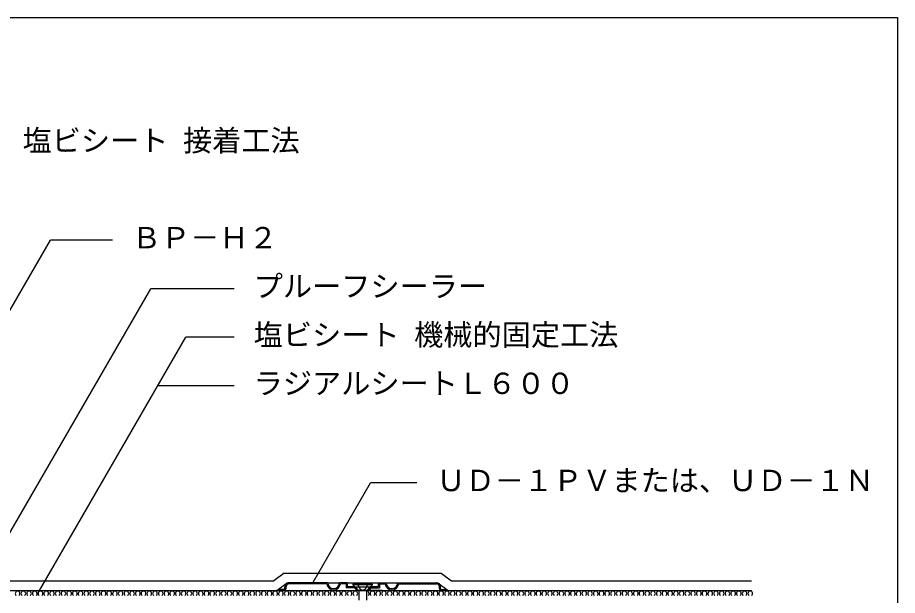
# Model space of a CAD drawing. Units: millimetres, scale not verified. Extents: x -410 to 390, y -605 to 625.
# Drawn here: x -62.6 to 389.8, y 327.1 to 624.6 of the extents above; entities that cross this region are included whole.
import ezdxf
from ezdxf.enums import TextEntityAlignment as Align

# ---------------------------------------------------------------- set-up
doc = ezdxf.new("R2010")
doc.units = ezdxf.units.MM
doc.header["$LTSCALE"] = 5
doc.linetypes.add('DASHED3', pattern=[4, 3, -1])
for name, color, linetype in [('2-2_in line', 7, 'Continuous'), ('2-4_out line', 2, 'Continuous'), ('2-6_鋼板・アングル', 2, 'Continuous'), ('2-7_ビス', 7, 'Continuous'), ('2-A_moji', 7, 'Continuous'), ('2-D_ハッチ他', 4, 'Continuous'), ('F-7', 1, 'Continuous')]:
    doc.layers.add(name, color=color, linetype=linetype)
doc.styles.add('ＭＳ ゴシック', font='')
doc.styles.get('ＭＳ ゴシック').set_extended_font_data('MS Gothic')

msp = doc.modelspace()

# ---------------------------------------------------------------- linework, layer by layer
at = {"layer": '2-2_in line'}
for p, q in [((76.138, 333.595), (70.848, 329.595)), ((153.546, 333.595), (158.837, 329.595)), ((-151.227, 329.595), (314.842, 329.595))]:
    msp.add_line(p, q, dxfattribs=at)
at = {"layer": '2-4_out line'}
for p, q in [((74.46, 338.595), (69.17, 334.595)), ((74.46, 338.595), (155.224, 338.595)), ((155.224, 338.595), (160.514, 334.595)), ((-78.146, 334.595), (69.17, 334.595)), ((160.514, 334.595), (314.842, 334.595))]:
    msp.add_line(p, q, dxfattribs=at)
at = {"layer": '2-6_鋼板・アングル'}
for p, q in [((74.877, 330.695), (74.877, 331.595)), ((75.477, 330.695), (75.477, 331.595)), ((96.877, 333.595), (76.877, 333.595)), ((96.327, 332.995), (76.877, 332.995)), ((96.877, 333.595), (102.877, 333.595)), ((106.877, 333.595), (102.877, 333.595)), ((106.277, 332.995), (103.426, 332.995)), ((106.277, 332.995), (106.277, 330.995)), ((110.628, 330.995), (106.277, 330.995)), ((106.877, 333.595), (122.877, 333.595)), ((106.877, 333.595), (106.877, 331.595)), ((110.877, 331.595), (106.877, 331.595)), ((110.628, 330.995), (111.277, 330.346)), ((110.877, 331.595), (111.877, 330.595)), ((110.877, 331.595), (118.877, 331.595)), ((111.277, 330.346), (111.277, 329.595)), ((111.877, 330.595), (111.877, 329.595)), ((119.125, 330.995), (118.477, 330.346)), ((118.477, 330.346), (118.477, 329.595)), ((119.125, 330.995), (123.477, 330.995)), ((122.877, 333.595), (126.877, 333.595)), ((123.477, 332.995), (126.327, 332.995)), ((123.477, 332.995), (123.477, 330.995)), ((126.877, 333.595), (132.877, 333.595)), ((132.877, 333.595), (152.877, 333.595)), ((133.426, 332.995), (152.877, 332.995)), ((154.277, 330.695), (154.277, 331.595)), ((154.877, 330.695), (154.877, 331.595)), ((71.377, 329.595), (71.377, 329.695)), ((74.377, 329.595), (71.377, 329.595)), ((74.377, 330.195), (71.877, 330.195)), ((74.377, 329.595), (140.781, 329.595)), ((124.806, 329.595), (118.477, 329.595)), ((140.781, 329.595), (158.377, 329.595)), ((155.377, 330.195), (157.877, 330.195)), ((158.377, 329.595), (158.377, 329.695))]:
    msp.add_line(p, q, dxfattribs=at)
msp.add_lwpolyline([(122.877, 333.595), (122.877, 331.595), (118.877, 331.595), (117.877, 330.595), (117.877, 329.595)], dxfattribs=at)
for centre, radius, start, end in [((74.377, 330.695), 1.1, 269.99999, 359.99999), ((74.377, 330.695), 0.5, 269.99999, 359.99999), ((76.877, 331.595), 2, 89.99999, 179.99999), ((76.877, 331.595), 1.4, 89.99999, 179.99999), ((99.877, 333.595), 3.6, 189.59406, 350.40592), ((99.877, 333.595), 3, 179.99999, 359.99999), ((129.877, 333.595), 3.6, 189.59406, 350.40592), ((129.877, 333.595), 3, 179.99999, 359.99999), ((152.877, 331.595), 2, 359.99999, 89.99999), ((152.877, 331.595), 1.4, 359.99999, 89.99999), ((155.377, 330.695), 1.1, 179.99999, 269.99999), ((155.377, 330.695), 0.5, 179.99999, 269.99999), ((71.877, 329.695), 0.5, 89.99999, 179.99999), ((157.877, 329.695), 0.5, 359.99999, 89.99999)]:
    msp.add_arc(centre, radius, start, end, dxfattribs=at)
at = {"layer": '2-7_ビス'}
for p, q in [((109.842, 332.97), (109.842, 332.47)), ((109.842, 332.47), (112.717, 329.595)), ((119.842, 332.47), (109.842, 332.47)), ((119.842, 332.47), (116.967, 329.595)), ((116.967, 329.595), (112.717, 329.595)), ((112.842, 329.595), (112.842, 324.595)), ((116.842, 329.595), (116.842, 324.595))]:
    msp.add_line(p, q, dxfattribs=at)
at = {"layer": '2-7_ビス', "linetype": 'DASHED3'}
for p, q in [((112.292, 332.47), (112.292, 332.97)), ((112.292, 332.47), (113.375, 330.595)), ((117.392, 332.47), (116.31, 330.595)), ((117.392, 332.47), (117.392, 332.97))]:
    msp.add_line(p, q, dxfattribs=at)
at = {"layer": '2-7_ビス'}
msp.add_lwpolyline([(119.842, 332.47), (119.842, 332.97), (109.842, 332.97)], dxfattribs=at)
at = {"layer": '2-7_ビス', "linetype": 'DASHED3'}
msp.add_arc((114.842, 331.705), 1.84, 217.11751, 322.88248, dxfattribs=at)
at = {"layer": '2-A_moji'}
for p, q in [((-145, 338.095), (-45.759, 509.985)), ((-13.858, 509.985), (-45.759, 509.985)), ((-76.087, 343.048), (5.86, 484.985)), ((48.798, 484.985), (5.86, 484.985)), ((-52.687, 327.222), (23.964, 459.985)), ((48.798, 459.985), (23.964, 459.985)), ((48.798, 434.985), (9.53, 434.985)), ((89.265, 333.595), (118.935, 384.985)), ((142.762, 384.985), (118.935, 384.985))]:
    msp.add_line(p, q, dxfattribs=at)
at = {"layer": '2-D_ハッチ他'}
for centre, end in [((-62.628, 328.053), 232.47649), ((-59.685, 328.053), 232.47649), ((-56.741, 328.053), 232.47649), ((-53.797, 328.053), 232.47649), ((-50.853, 328.053), 232.47649), ((-47.909, 328.053), 232.47649), ((-44.965, 328.053), 232.47649), ((-42.021, 328.053), 232.47649), ((-39.077, 328.053), 232.47649), ((-36.133, 328.053), 232.47649), ((-33.189, 328.053), 232.47649), ((-30.245, 328.053), 232.47649), ((-27.301, 328.053), 232.47649), ((-24.357, 328.053), 232.47649), ((-21.414, 328.053), 232.47649), ((-18.47, 328.053), 232.47649), ((-15.526, 328.053), 232.47649), ((-12.582, 328.053), 232.47649), ((-9.638, 328.053), 232.47649), ((-6.694, 328.053), 232.47649), ((-3.75, 328.053), 232.47649), ((-0.806, 328.053), 232.47649), ((2.138, 328.053), 232.47649), ((5.082, 328.053), 232.47649), ((8.026, 328.053), 232.47649), ((10.97, 328.053), 232.47649), ((13.913, 328.053), 232.47649), ((16.857, 328.053), 232.47649), ((19.801, 328.053), 232.47649), ((22.745, 328.053), 232.47649), ((25.689, 328.053), 232.47649), ((28.633, 328.053), 232.47649), ((31.577, 328.053), 232.47649), ((34.521, 328.053), 232.47649), ((37.465, 328.053), 232.47649), ((40.409, 328.053), 232.47649), ((43.353, 328.053), 232.47649), ((46.297, 328.053), 232.47649), ((49.241, 328.053), 232.47649), ((52.184, 328.053), 232.47649), ((55.128, 328.053), 232.47649), ((58.072, 328.053), 232.47649), ((61.016, 328.053), 232.47649), ((63.96, 328.053), 232.47649), ((66.904, 328.053), 232.47649), ((69.848, 328.053), 232.47649), ((72.792, 328.053), 232.47649), ((75.736, 328.053), 232.47649), ((78.68, 328.053), 232.47649), ((81.624, 328.053), 232.47649), ((84.568, 328.053), 232.47649), ((87.511, 328.053), 232.47649), ((90.455, 328.053), 232.47649), ((93.399, 328.053), 232.47649), ((96.343, 328.053), 232.47649), ((99.287, 328.053), 232.47649), ((102.231, 328.053), 232.47649), ((105.175, 328.053), 232.47649), ((108.119, 328.053), 232.47649), ((111.063, 328.053), 232.47649), ((116.951, 328.053), 95.15132), ((119.895, 328.053), 232.47649), ((122.839, 328.053), 232.47649), ((125.782, 328.053), 232.47649), ((128.726, 328.053), 232.47649), ((131.67, 328.053), 232.47649), ((134.614, 328.053), 232.47649), ((137.558, 328.053), 232.47649), ((140.502, 328.053), 232.47649), ((143.446, 328.053), 232.47649), ((146.39, 328.053), 232.47649), ((149.334, 328.053), 232.47649), ((152.278, 328.053), 232.47649), ((155.222, 328.053), 232.47649), ((158.166, 328.053), 232.47649), ((161.109, 328.053), 232.47649), ((164.053, 328.053), 232.47649), ((166.997, 328.053), 232.47649), ((169.941, 328.053), 232.47649), ((172.885, 328.053), 232.47649), ((175.829, 328.053), 232.47649), ((178.773, 328.053), 232.47649), ((181.717, 328.053), 232.47649), ((184.661, 328.053), 232.47649), ((187.605, 328.053), 232.47649), ((190.549, 328.053), 232.47649), ((193.493, 328.053), 232.47649), ((196.437, 328.053), 232.47649), ((199.38, 328.053), 232.47649), ((202.324, 328.053), 232.47649), ((205.268, 328.053), 232.47649), ((208.212, 328.053), 232.47649), ((211.156, 328.053), 232.47649), ((214.1, 328.053), 232.47649), ((217.044, 328.053), 232.47649), ((219.988, 328.053), 232.47649), ((222.932, 328.053), 232.47649), ((225.876, 328.053), 232.47649), ((228.82, 328.053), 232.47649), ((231.764, 328.053), 232.47649), ((234.708, 328.053), 232.47649), ((237.651, 328.053), 232.47649), ((240.595, 328.053), 232.47649), ((243.539, 328.053), 232.47649), ((246.483, 328.053), 232.47649), ((249.427, 328.053), 232.47649), ((252.371, 328.053), 232.47649), ((255.315, 328.053), 232.47649), ((258.259, 328.053), 232.47649), ((261.203, 328.053), 232.47649), ((264.147, 328.053), 232.47649), ((267.091, 328.053), 232.47649), ((270.035, 328.053), 232.47649), ((272.978, 328.053), 232.47649), ((275.922, 328.053), 232.47649), ((278.866, 328.053), 232.47649), ((281.81, 328.053), 232.47649), ((284.754, 328.053), 232.47649), ((287.698, 328.053), 232.47649), ((290.642, 328.053), 232.47649), ((293.586, 328.053), 232.47649), ((296.53, 328.053), 232.47649), ((299.474, 328.053), 232.47649), ((302.418, 328.053), 232.47649), ((305.362, 328.053), 232.47649), ((308.306, 328.053), 232.47649), ((311.249, 328.053), 232.47649), ((314.193, 328.053), 232.47649)]:
    msp.add_arc(centre, 1.208, 307.52351, end, dxfattribs=at)
at = {"layer": 'F-7'}
for p, q in [((-410.158, 624.595), (389.842, 624.595)), ((389.842, 624.595), (389.842, 34.595))]:
    msp.add_line(p, q, dxfattribs=at)

# ---------------------------------------------------------------- texts
at = {"layer": '2-A_moji', "style": 'ＭＳ ゴシック'}
for s, p in [('塩ビシート 接着工法', (-60.071, 552.485)), ('ＢＰ－Ｈ２', (-3.858, 502.485)), ('プルーフシーラー', (58.798, 477.485)), ('塩ビシート 機械的固定工法', (58.798, 452.485)), ('ラジアルシートＬ６００', (58.798, 427.485)), ('ＵＤ－１ＰＶまたは、ＵＤ－１Ｎ', (152.762, 377.485))]:
    msp.add_text(s, height=11, dxfattribs=at).set_placement(p, align=Align.BOTTOM_LEFT)

doc.saveas('drawing.dxf')
